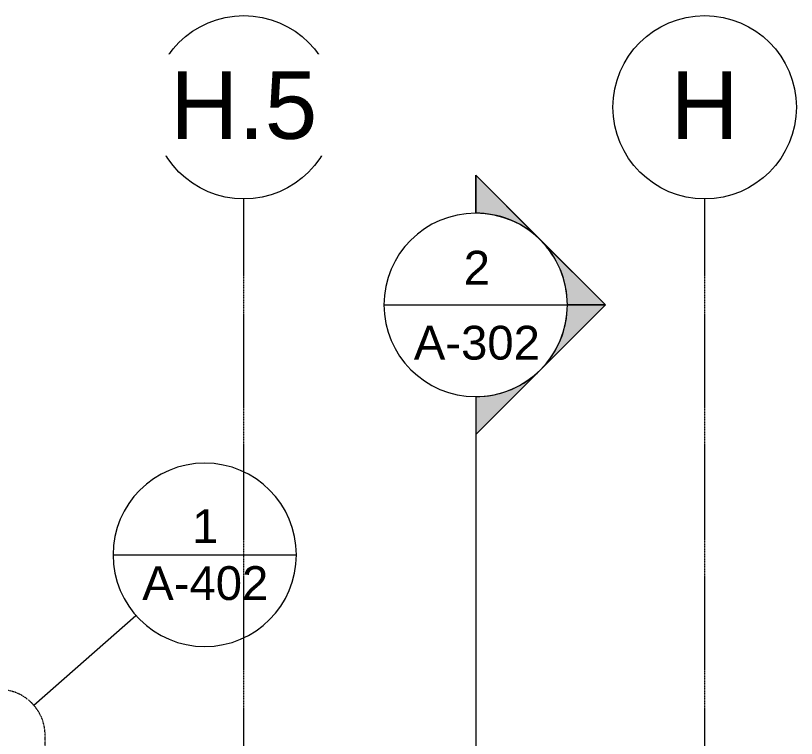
# Model space of a CAD drawing. Header units: inches. Extents: x -54868 to -186, y -265 to 853.
# Drawn here: x -15647.1 to -15238.5, y 366.2 to 744.7 of the extents above; entities that cross this region are included whole.
import ezdxf

# ---------------------------------------------------------------- set-up
doc = ezdxf.new("R2010")
doc.units = ezdxf.units.IN
doc.header["$MEASUREMENT"] = 0
doc.linetypes.add('Dash Dot 3_16_', pattern=[0.3125, 0.1875, -0.0625, 0, -0.0625])
doc.linetypes.add('Grid Line 1_2_', pattern=[0.875, 0.5, -0.125, 0.125, -0.125])
for name, color, linetype, lineweight in [('A-ANNO-SYMB', 150, 'Continuous', 9), ('G-ANNO-SYMB', 111, 'Continuous', 9), ('S-GRID', 1, 'Continuous', 9), ('S-GRID-IDEN', 1, 'Continuous', 9)]:
    doc.layers.add(name, color=color, linetype=linetype, lineweight=lineweight)
doc.styles.add('Arial_1', font='arial.ttf', dxfattribs={"height": 35.407186})
doc.styles.add('Arial_2', font='arial.ttf', dxfattribs={"height": 17.703593})

# ---------------------------------------------------------------- blocks, each defined once
blk = doc.blocks.new('Grid - Grid Head - Circle-14747-Section 1')
at = {"layer": 'S-GRID-IDEN'}
blk.add_circle((21143.8, 696.66), 48, dxfattribs=at)
blk = doc.blocks.new('Section - Section Head - Filled-1526-Section 1')
at = {"layer": 'G-ANNO-SYMB'}
h = blk.add_hatch(color=256, dxfattribs=at)
edge = h.paths.add_edge_path(flags=0)
edge.add_arc((22310.53, 593.16), 48.06, 47.9216, 90)
edge.add_line((22310.53, 641.22), (22310.53, 661.04))
edge.add_line((22310.53, 661.04), (22342.74, 628.83))
h = blk.add_hatch(color=256, dxfattribs=at)
edge = h.paths.add_edge_path(flags=0)
edge.add_line((22344.47, 627.1), (22378.41, 593.16))
edge.add_line((22378.41, 593.16), (22358.53, 593.16))
edge.add_arc((22310.53, 593.16), 48, 360, 405)
h = blk.add_hatch(color=256, dxfattribs=at)
edge = h.paths.add_edge_path(flags=0)
edge.add_arc((22310.53, 593.16), 48, 315, 360)
edge.add_line((22358.53, 593.16), (22378.41, 593.16))
edge.add_line((22378.41, 593.16), (22344.47, 559.22))
h = blk.add_hatch(color=256, dxfattribs=at)
edge = h.paths.add_edge_path(flags=0)
edge.add_line((22342.74, 557.48), (22310.53, 525.27))
edge.add_line((22310.53, 525.27), (22310.53, 545.09))
edge.add_arc((22310.53, 593.16), 48.06, 270, 312.0784)
for p, q in [((22378.41, 593.16), (22310.53, 661.04)), ((22310.53, 641.16), (22310.53, 661.04)), ((22342.74, 628.83), (22310.53, 661.04)), ((22310.53, 661.04), (22310.53, 641.22)), ((22378.41, 593.16), (22344.47, 627.1)), ((22378.41, 593.16), (22310.53, 525.27)), ((22344.47, 559.22), (22378.41, 593.16)), ((22358.53, 593.16), (22378.41, 593.16)), ((22378.41, 593.16), (22358.53, 593.16)), ((22310.53, 525.27), (22342.74, 557.48)), ((22310.53, 545.16), (22310.53, 525.27)), ((22310.53, 545.09), (22310.53, 525.27))]:
    blk.add_line(p, q, dxfattribs=at)
for radius, start, end in [(48, 90, 270), (48.06, 47.9216, 90), (48, 270, 90), (48, 360, 45), (48, 315, 360), (48.06, 270, 312.0784)]:
    blk.add_arc((22310.53, 593.16), radius, start, end, dxfattribs=at)
blk = doc.blocks.new('Section - Callout Head-19020-Section 1')
at = {"layer": 'A-ANNO-SYMB'}
blk.add_line((22474.62, 462.29), (22570.62, 462.29), dxfattribs=at)
for start, end in [(0, 180), (180, 360)]:
    blk.add_arc((22522.62, 462.29), 48, start, end, dxfattribs=at)

msp = doc.modelspace()

# ---------------------------------------------------------------- linework, layer by layer
at = {"layer": 'A-ANNO-SYMB'}
msp.add_line((-15637.66155, 383.60054), (-15584.1919, 430.60193), dxfattribs=at)
at = {"layer": 'A-ANNO-SYMB', "linetype": 'Dash Dot 3_16_'}
msp.add_line((-15631.68735, -11.64852), (-15631.68735, 367.75534), dxfattribs=at)
msp.add_arc((-15655.68735, 367.75534), 24, 0, 90, dxfattribs=at)
at = {"layer": 'G-ANNO-SYMB'}
for p, q in [((-15454.32033, 593.15708), (-15358.32033, 593.15708)), ((-15406.32033, 545.15708), (-15406.32033, -54.81697))]:
    msp.add_line(p, q, dxfattribs=at)
at = {"layer": 'S-GRID', "linetype": 'Grid Line 1_2_'}
for p, q in [((-15527.70888, -132), (-15527.70888, 648.65882)), ((-15286.45888, -132), (-15286.45888, 648.65882))]:
    msp.add_line(p, q, dxfattribs=at)

# ---------------------------------------------------------------- block references
at = {"layer": 'A-ANNO-SYMB'}
msp.add_blockref('Section - Callout Head-19020-Section 1', (-38070.76169, 0), dxfattribs=at)
at = {"layer": 'G-ANNO-SYMB'}
msp.add_blockref('Section - Section Head - Filled-1526-Section 1', (-37716.85135, 0), dxfattribs=at)
at = {"layer": 'S-GRID-IDEN'}
for p in [(-36671.51169, 0), (-36430.26169, 0)]:
    msp.add_blockref('Grid - Grid Head - Circle-14747-Section 1', p, dxfattribs=at)

# ---------------------------------------------------------------- texts
at = {"layer": 'A-ANNO-SYMB', "attachment_point": 2, "line_spacing_factor": 0.938532, "style": 'Arial_2'}
for s, insert, char_height, width in [('1', (-15547.86345, 486.10995), 17.70359, 16.416), ('A-402', (-15547.86345, 456.34522), 17.703593, 78.624)]:
    msp.add_mtext(s, dxfattribs=dict(at, insert=insert, char_height=char_height, width=width))
at = {"layer": 'G-ANNO-SYMB', "attachment_point": 2, "line_spacing_factor": 0.938532, "style": 'Arial_2'}
for s, insert, char_height, width in [('2', (-15405.70559, 621.49532), 17.70359, 16.416), ('A-302', (-15405.70559, 582.22284), 17.703593, 78.624)]:
    msp.add_mtext(s, dxfattribs=dict(at, insert=insert, char_height=char_height, width=width))

# ---------------------------------------------------------------- next in the draw order: texts
at = {"layer": 'S-GRID-IDEN', "attachment_point": 2, "line_spacing_factor": 0.938532, "style": 'Arial_1', "bg_fill": 3, "box_fill_scale": 1.25, "bg_fill_color": 0, "bg_fill_transparency": 0}
for s, insert, char_height, width in [('H.5', (-15527.7181, 715.53256), 35.407186, 91.584), ('H', (-15286.4681, 715.53256), 35.40719, 42.336)]:
    msp.add_mtext(s, dxfattribs=dict(at, insert=insert, char_height=char_height, width=width))

doc.saveas('drawing.dxf')
